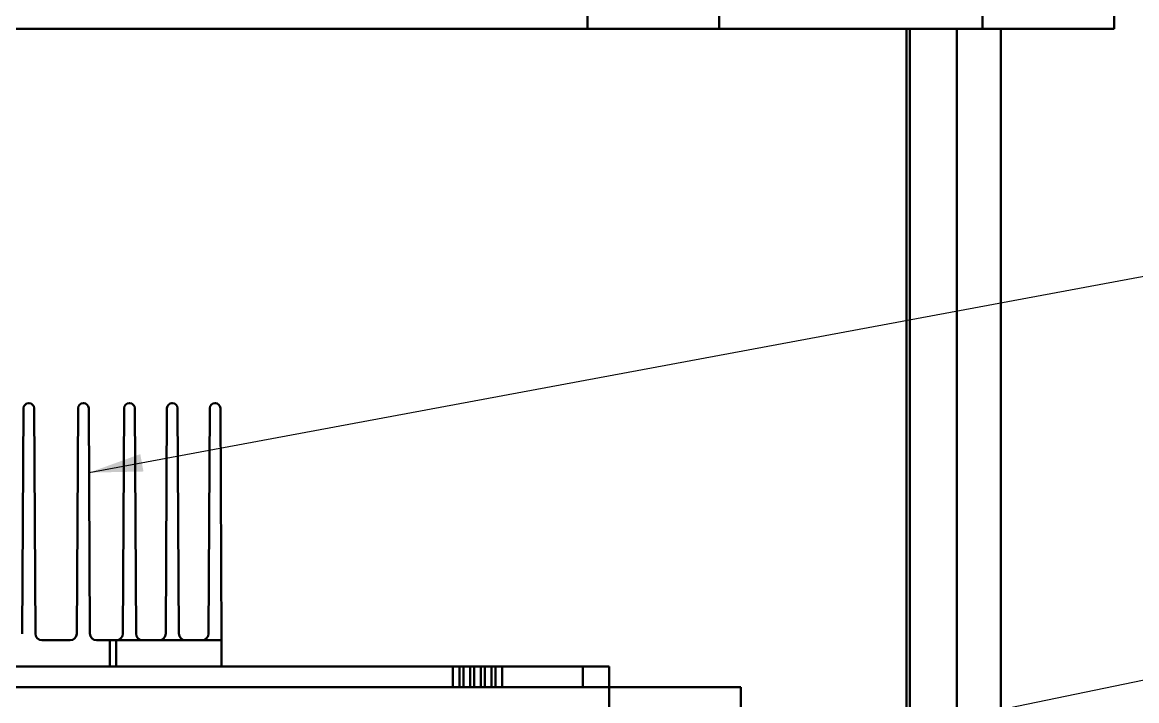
# Model space of a CAD drawing. Header units: millimetres. Extents: x 0 to 1189, y 0 to 841.
# Drawn here: x 408.5 to 493.1, y 586.3 to 637.8 of the extents above; entities that cross this region are included whole.
import ezdxf

# ---------------------------------------------------------------- set-up
doc = ezdxf.new("R2010")
doc.units = ezdxf.units.MM
doc.layers.add('标注层', color=7, linetype='Continuous', lineweight=25)
doc.layers.add('粗实线层', color=7, linetype='Continuous', lineweight=50)
doc.styles.get("Standard").update_dxf_attribs({"font": ''})
doc.styles.get('Standard').set_extended_font_data('汉仪长仿宋体')
doc.dimstyles.new('SLDDIMSTYLE0', dxfattribs={"dimtxt": 0.18, "dimasz": 1.016, "dimexe": 0, "dimexo": 0.0625, "dimgap": 0, "dimtad": 0, "dimtih": 1, "dimtoh": 1, "dimdec": 0, "dimrnd": 1e-09, "dimzin": 0, "dimdsep": 46, "dimtxsty": 'Standard', "dimblk1": 'DOT', "dimblk2": 'DOT', "dimsah": 1, "dimcen": 0.09, "dimadec": 0, "dimazin": 0, "dimtfac": 1.016, "dimtdec": 0, "dimtofl": 0, "dimtmove": 0, "dimatfit": 3, "dimldrblk": 'DOT', "dimfxl": 1, "dimfrac": 2, "dimtolj": 1, "dimtzin": 0, "dimarcsym": 0})
doc.dimstyles.new('SLDDIMSTYLE1', dxfattribs={"dimtxt": 0.18, "dimasz": 4.08, "dimexe": 0, "dimexo": 0.0625, "dimgap": 0, "dimtad": 0, "dimtih": 1, "dimtoh": 1, "dimdec": 0, "dimrnd": 1e-09, "dimzin": 0, "dimdsep": 46, "dimtxsty": 'Standard', "dimsah": 1, "dimcen": 0.09, "dimadec": 0, "dimazin": 0, "dimtfac": 4.08, "dimtdec": 0, "dimtofl": 0, "dimtmove": 0, "dimatfit": 3, "dimfxl": 1, "dimfrac": 2, "dimtolj": 1, "dimtzin": 0, "dimarcsym": 0})

# ---------------------------------------------------------------- blocks, each defined once
blk = doc.blocks.new('_DOT')
at = {"color": 0, "linetype": 'ByBlock', "lineweight": -2}
blk.add_line((-0.5, 0), (-1, 0), dxfattribs=at)
at = {"color": 0, "linetype": 'ByBlock', "const_width": 0.5}
blk.add_lwpolyline([(-0.25, 0, 1), (0.25, 0, 1)], format="xyb", close=True, dxfattribs=at)

msp = doc.modelspace()

# ---------------------------------------------------------------- linework, layer by layer
at = {"layer": '粗实线层'}
for p, q in [((451.413, 642.294), (451.413, 637.294)), ((461.413, 637.294), (461.413, 642.294)), ((481.413, 637.294), (481.413, 642.294)), ((491.413, 642.294), (491.413, 637.294)), ((251.413, 637.294), (451.413, 637.294)), ((451.413, 637.294), (461.413, 637.294)), ((461.413, 637.294), (481.413, 637.294)), ((475.635, 637.294), (475.635, 537.294)), ((475.89, 637.294), (475.89, 537.294)), ((479.475, 637.294), (479.475, 537.294)), ((481.413, 637.294), (491.413, 637.294)), ((482.804, 637.294), (482.804, 537.294)), ((408.592, 608.491), (408.497, 591.366)), ((408.972, 608.869), (409.017, 608.869)), ((409.492, 591.367), (409.397, 608.491)), ((412.735, 608.491), (412.64, 591.366)), ((413.115, 608.869), (413.159, 608.869)), ((413.635, 591.367), (413.539, 608.491)), ((416.14, 591.367), (416.235, 608.491)), ((416.615, 608.869), (416.659, 608.869)), ((417.039, 608.491), (417.135, 591.367)), ((419.39, 591.367), (419.485, 608.491)), ((419.865, 608.869), (419.909, 608.869)), ((420.289, 608.491), (420.385, 591.367)), ((422.64, 591.367), (422.735, 608.491)), ((423.115, 608.869), (423.159, 608.869)), ((423.539, 608.491), (423.637, 590.869)), ((412.14, 590.869), (409.992, 590.869)), ((415.137, 590.869), (414.135, 590.869)), ((415.137, 588.869), (415.137, 590.869)), ((415.638, 590.869), (415.137, 590.869)), ((415.638, 590.869), (415.637, 588.869)), ((423.637, 590.869), (415.638, 590.869)), ((423.637, 588.869), (423.637, 590.869)), ((396.535, 588.869), (441.188, 588.869)), ((441.188, 587.294), (441.188, 588.869)), ((441.188, 588.869), (441.688, 588.869)), ((441.688, 587.294), (441.688, 588.869)), ((441.688, 588.869), (441.998, 588.869)), ((441.998, 587.294), (441.998, 588.869)), ((441.998, 588.869), (442.498, 588.869)), ((442.498, 587.294), (442.498, 588.869)), ((442.498, 588.869), (442.808, 588.869)), ((442.808, 587.294), (442.808, 588.869)), ((442.808, 588.869), (443.308, 588.869)), ((443.308, 587.294), (443.308, 588.869)), ((443.308, 588.869), (443.618, 588.869)), ((443.618, 587.294), (443.618, 588.869)), ((443.618, 588.869), (444.118, 588.869)), ((444.118, 587.294), (444.118, 588.869)), ((444.118, 588.869), (444.428, 588.869)), ((444.428, 587.294), (444.428, 588.869)), ((444.428, 588.869), (444.928, 588.869)), ((444.928, 587.294), (444.928, 588.869)), ((444.928, 588.869), (451.058, 588.869)), ((451.058, 587.294), (451.058, 588.869)), ((451.058, 588.869), (453.058, 588.869)), ((453.058, 587.294), (453.058, 588.869)), ((286.413, 587.294), (453.058, 587.294)), ((453.058, 587.294), (453.058, 584.794)), ((453.058, 587.294), (463.058, 587.294)), ((463.058, 587.294), (463.058, 584.794))]:
    msp.add_line(p, q, dxfattribs=at)
for centre, radius, start, end in [((408.972, 608.489), 0.38, 90, 179.68169), ((409.017, 608.489), 0.38, 0.31831, 90), ((413.115, 608.489), 0.38, 90, 179.68169), ((413.159, 608.489), 0.38, 0.31831, 90), ((416.615, 608.489), 0.38, 90, 179.68169), ((416.659, 608.489), 0.38, 0.31831, 90), ((419.865, 608.489), 0.38, 90, 179.68169), ((419.909, 608.489), 0.38, 0.31831, 90), ((423.115, 608.489), 0.38, 90, 179.68169), ((423.159, 608.489), 0.38, 0.31831, 90), ((409.992, 591.369), 0.5, 180.21069, 270), ((412.14, 591.369), 0.5, 270, 359.68169), ((414.135, 591.369), 0.5, 180.21069, 270), ((415.64, 591.369), 0.5, 270, 359.78931), ((417.635, 591.369), 0.5, 180.21069, 270), ((418.89, 591.369), 0.5, 270, 359.78931), ((420.885, 591.369), 0.5, 180.21069, 270), ((422.14, 591.369), 0.5, 270, 359.78931)]:
    msp.add_arc(centre, radius, start, end, dxfattribs=at)

# ---------------------------------------------------------------- leaders
at = {"layer": '标注层'}
for points, dimstyle in [([(413.567, 603.597), (585.434, 635.607)], 'SLDDIMSTYLE1'), ([(453.1, 579.482), (585.434, 606.821)], 'SLDDIMSTYLE0')]:
    msp.add_leader(points, dimstyle=dimstyle, dxfattribs=at)

doc.saveas('drawing.dxf')
